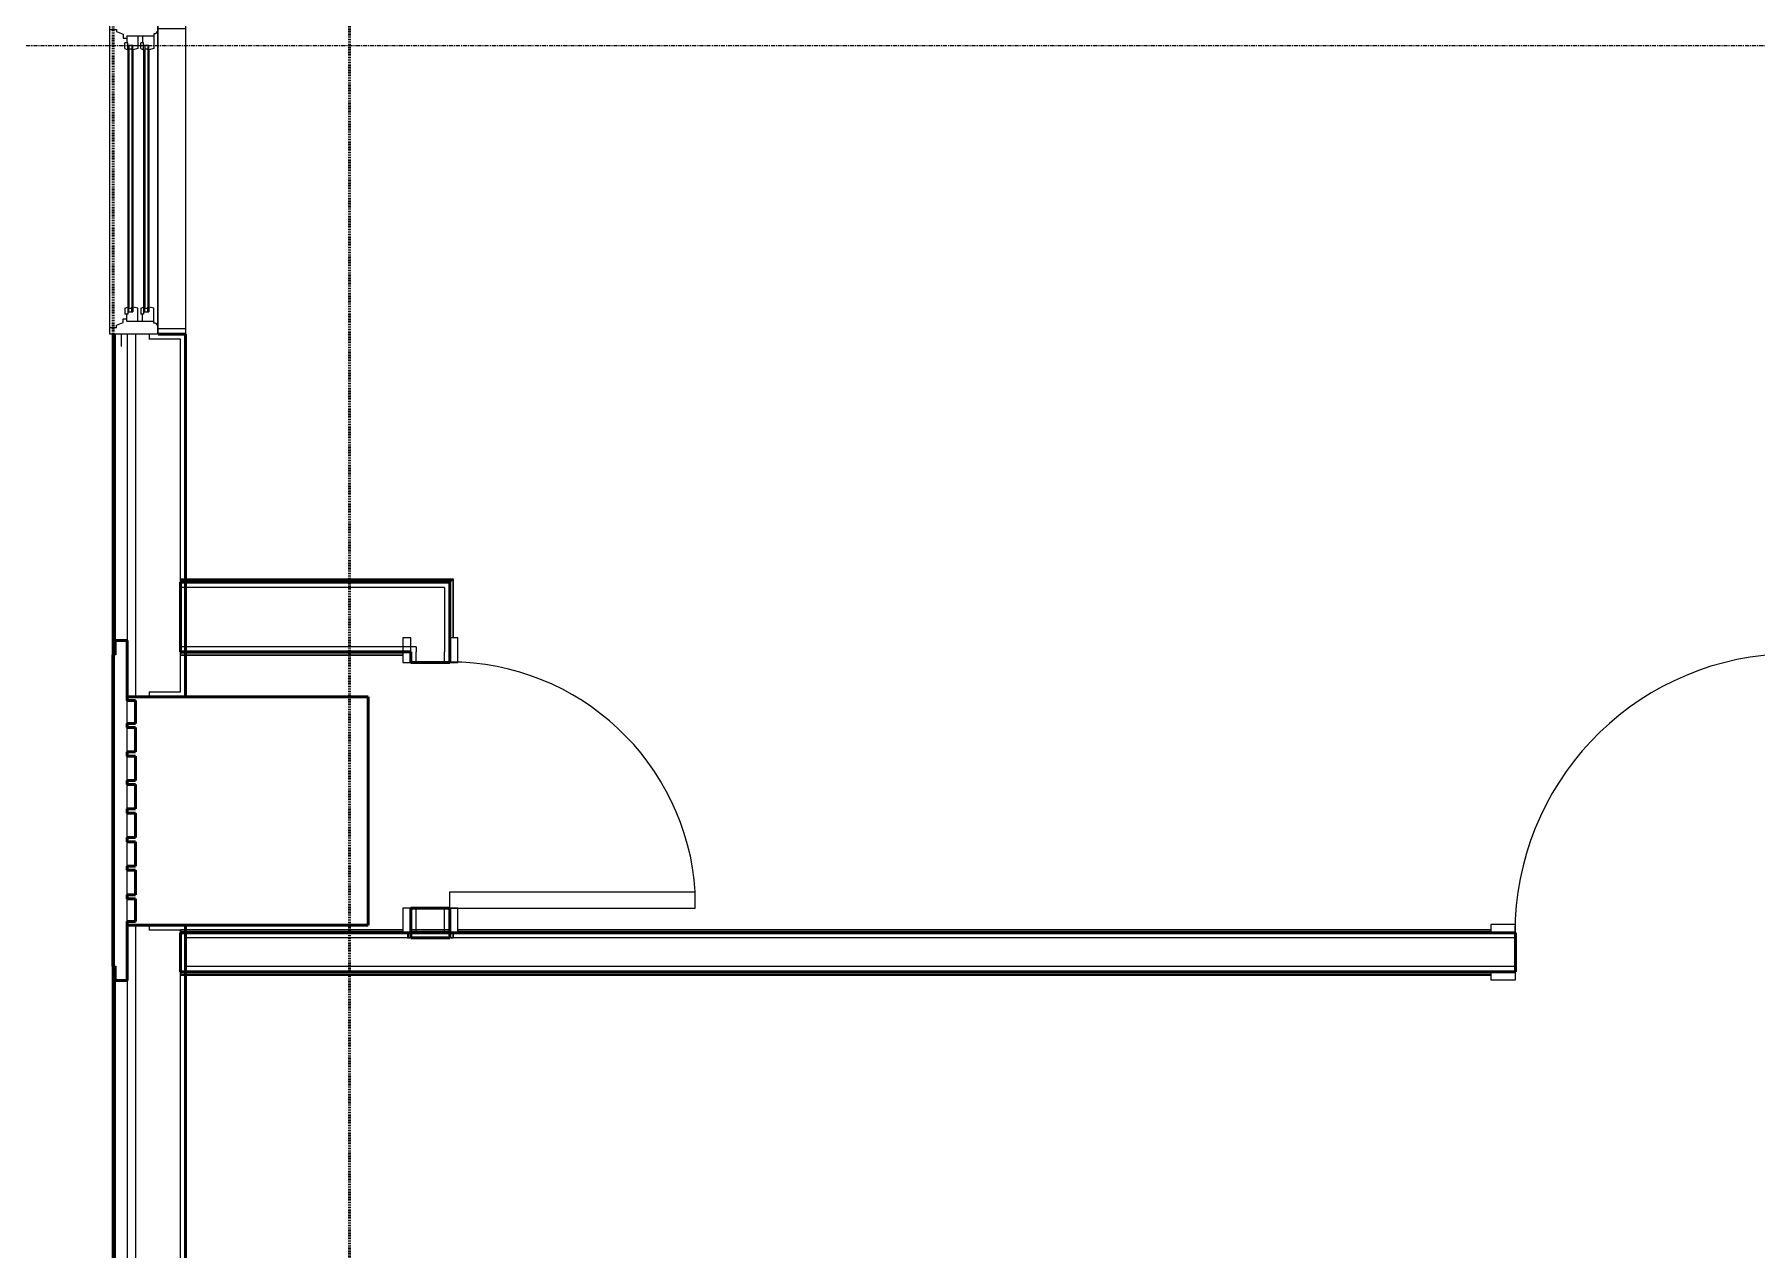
# Model space of a CAD drawing. Header units: inches. Extents: x -4235 to -464, y 9767 to 12344.
# Drawn here: x -3870.3 to -3659.9, y 10669.2 to 10817.6 of the extents above; entities that cross this region are included whole.
import ezdxf

# ---------------------------------------------------------------- set-up
doc = ezdxf.new("R2010")
doc.units = ezdxf.units.IN
doc.header["$MEASUREMENT"] = 0
doc.linetypes.add('Dash 1_16_', pattern=[0.125, 0.0625, -0.0625])
doc.linetypes.add('Grid Line 1_2_', pattern=[0.875, 0.5, -0.125, 0.125, -0.125])
for name, color, linetype, lineweight in [('0-1', 7, 'Continuous', 5), ('0-2', 254, 'Continuous', 9), ('A-DOOR-1', 7, 'Continuous', 9), ('A-DOOR-2', 130, 'Continuous', 20), ('A-DOOR-FRAM-1', 130, 'Continuous', 20), ('A-GENM', 5, 'Continuous', 9), ('A-GENM-5', 5, 'Continuous', 50), ('A-GLAZ-1', 151, 'Continuous', 9), ('A-GLAZ-2', 151, 'Continuous', 20), ('A-GLAZ-3', 151, 'Continuous', 50), ('A-WALL', 113, 'Continuous', 13), ('A-WALL-1', 250, 'Continuous', 50), ('A-WALL-2', 50, 'Continuous', 13), ('A-WALL-3', 10, 'Continuous', 9), ('A-WALL-4', 254, 'Continuous', 9), ('A-WALL-5', 7, 'Continuous', 9), ('A-WALL-6', 113, 'Continuous', 9), ('A-WALL-7', 113, 'Continuous', 50), ('C-PROP-LINE-1', 91, 'Dash 1_16_', 50), ('I-WALL-1', 250, 'Continuous', 50), ('I-WALL-2', 10, 'Continuous', 9), ('I-WALL-3', 254, 'Continuous', 9), ('I-WALL-4', 7, 'Continuous', 9), ('S-GRID-1', 1, 'Grid Line 1_2_', 9)]:
    doc.layers.add(name, color=color, linetype=linetype, lineweight=lineweight)

# ---------------------------------------------------------------- blocks, each defined once
blk = doc.blocks.new('Basic Wall _ INT - W4BØF - _5_8 GYP - 2X4 WOOD_BATT_ - 5_8 GYP_ - ___-2688274-BACKGROUND - 2ND FLOOR')
at = {"layer": 'A-WALL-3'}
for p, q in [((-3852.47, 10708.29), (-3852.47, 10708.22)), ((-3852.47, 10708.22), (-3852.47, 10708.17)), ((-3852.47, 10708.22), (-3851.85, 10708.22)), ((-3852.47, 10708.07), (-3852.47, 10708.17)), ((-3852.47, 10708.16), (-3852.47, 10708.08)), ((-3852.47, 10708), (-3852.47, 10708.07)), ((-3852.47, 10708.07), (-3852.47, 10708.01)), ((-3852.47, 10707.99), (-3852.47, 10708)), ((-3852.47, 10707.94), (-3852.47, 10707.99)), ((-3852.47, 10707.91), (-3852.47, 10707.94)), ((-3852.47, 10707.87), (-3852.47, 10707.91)), ((-3852.47, 10707.9), (-3852.47, 10707.87)), ((-3851.85, 10707.87), (-3852.47, 10707.87)), ((-3823.7, 10707.87), (-3825.32, 10707.87)), ((-3824.32, 10708.22), (-3819.57, 10708.22)), ((-3820.2, 10707.87), (-3823.7, 10707.87)), ((-3818.57, 10707.87), (-3820.2, 10707.87)), ((-3689.37, 10707.87), (-3692.37, 10707.87))]:
    blk.add_line(p, q, dxfattribs=at)
at = {"layer": 'A-WALL-4'}
for p, q in [((-3852.47, 10708.18), (-3852.47, 10708.29)), ((-3852.47, 10708.29), (-3851.85, 10708.29)), ((-3851.85, 10708), (-3852.47, 10708)), ((-3851.85, 10708.22), (-3825.32, 10708.22)), ((-3825.32, 10707.87), (-3851.85, 10707.87)), ((-3824.32, 10708.29), (-3819.57, 10708.29)), ((-3823.72, 10708), (-3824.32, 10708)), ((-3820.2, 10708), (-3823.7, 10708)), ((-3819.57, 10708), (-3820.17, 10708)), ((-3818.57, 10708.22), (-3692.37, 10708.22)), ((-3692.37, 10707.87), (-3818.57, 10707.87))]:
    blk.add_line(p, q, dxfattribs=at)
at = {"layer": 'A-WALL-5'}
for p, q in [((-3851.85, 10708.29), (-3825.32, 10708.29)), ((-3825.32, 10708), (-3851.85, 10708)), ((-3818.57, 10708.29), (-3692.37, 10708.29)), ((-3692.37, 10708), (-3818.57, 10708))]:
    blk.add_line(p, q, dxfattribs=at)
blk = doc.blocks.new('Basic Wall _ INT - W4BØF - _5_8 GYP - 2X4 WOOD_BATT_ - 5_8 GYP_ - ___-2688275-BACKGROUND - 2ND FLOOR')
at = {"layer": 'A-WALL-3'}
for p, q in [((-3852.47, 10703.12), (-3852.47, 10703.1)), ((-3852.47, 10703.08), (-3852.47, 10703.12)), ((-3851.85, 10703.12), (-3852.47, 10703.12)), ((-3852.47, 10703.06), (-3852.47, 10703.08)), ((-3852.47, 10703), (-3852.47, 10703.06)), ((-3852.47, 10702.83), (-3852.47, 10703)), ((-3852.47, 10703), (-3852.47, 10703)), ((-3852.47, 10702.98), (-3852.47, 10702.92)), ((-3852.47, 10702.92), (-3852.47, 10702.77)), ((-3852.47, 10702.71), (-3852.47, 10702.83)), ((-3852.47, 10702.77), (-3852.47, 10702.71)), ((-3852.47, 10702.77), (-3851.85, 10702.77)), ((-3689.37, 10703.12), (-3692.37, 10703.12))]:
    blk.add_line(p, q, dxfattribs=at)
at = {"layer": 'A-WALL-4'}
for p, q in [((-3852.47, 10703), (-3851.85, 10703)), ((-3852.47, 10702.71), (-3851.85, 10702.71)), ((-3692.37, 10703.12), (-3851.85, 10703.12)), ((-3851.85, 10702.77), (-3692.37, 10702.77))]:
    blk.add_line(p, q, dxfattribs=at)
at = {"layer": 'A-WALL-5'}
for p, q in [((-3851.85, 10703), (-3692.37, 10703)), ((-3851.85, 10702.71), (-3692.37, 10702.71))]:
    blk.add_line(p, q, dxfattribs=at)
blk = doc.blocks.new('SWING - SINGLE - FLUSH - 2-10 x 6-8 - PRIVACY-3199407-BACKGROUND - 2ND FLOOR')
at = {"layer": 'A-DOOR-1'}
blk.add_arc((17, 2.37), 34.07, 93.3657, 180, dxfattribs=at)
at = {"layer": 'A-DOOR-2'}
for p, q in [((15, 2.37), (15, 36.38)), ((17, 36.38), (15, 36.38)), ((17, 2.37), (17, 36.38)), ((17, 2.37), (15, 2.37))]:
    blk.add_line(p, q, dxfattribs=at)
at = {"layer": 'A-DOOR-FRAM-1'}
for p, q in [((-17, 3.37), (-20, 3.37)), ((-20, 3.37), (-20, 2.37)), ((-20, 2.37), (-17, 2.37)), ((-17, 2.37), (-17, 3.37)), ((20, 3.37), (17, 3.37)), ((17, 3.37), (17, 2.37)), ((17, 2.37), (20, 2.37)), ((20, 2.37), (20, 3.37)), ((-17, -2.38), (-20, -2.38)), ((-20, -2.38), (-20, -3.38)), ((-20, -3.38), (-17, -3.38)), ((-17, -3.38), (-17, -2.38)), ((20, -2.38), (17, -2.38)), ((17, -2.38), (17, -3.38)), ((17, -3.38), (20, -3.38)), ((20, -3.38), (20, -2.38))]:
    blk.add_line(p, q, dxfattribs=at)
blk = doc.blocks.new('Basic Wall _ INT - W8BØF - _5_8 GYP - 2X8 WOOD_BATT_ - 5_8 GYP_ - ___-2698709-BACKGROUND - 2ND FLOOR')
at = {"layer": 'I-WALL-2'}
for p, q in [((-3852.47, 10742.17), (-3852.47, 10742.15)), ((-3852.47, 10742.13), (-3852.47, 10742.17)), ((-3851.85, 10742.17), (-3852.47, 10742.17)), ((-3852.47, 10742.04), (-3852.47, 10742.13)), ((-3852.47, 10741.76), (-3852.47, 10742.04)), ((-3852.47, 10742.03), (-3852.47, 10741.97)), ((-3852.47, 10741.96), (-3852.47, 10741.82)), ((-3852.47, 10741.82), (-3852.47, 10741.76)), ((-3852.47, 10741.82), (-3851.85, 10741.82))]:
    blk.add_line(p, q, dxfattribs=at)
at = {"layer": 'I-WALL-3'}
for p, q in [((-3852.47, 10742.04), (-3851.85, 10742.04)), ((-3852.47, 10741.76), (-3851.85, 10741.76)), ((-3825.32, 10742.17), (-3851.85, 10742.17)), ((-3851.85, 10741.82), (-3825.32, 10741.82))]:
    blk.add_line(p, q, dxfattribs=at)
at = {"layer": 'I-WALL-4'}
for p, q in [((-3851.85, 10742.04), (-3825.32, 10742.04)), ((-3851.85, 10741.76), (-3825.32, 10741.76))]:
    blk.add_line(p, q, dxfattribs=at)
blk = doc.blocks.new('Basic Wall _ INT - W8BØF - _5_8 GYP - 2X8 WOOD_BATT_ - 5_8 GYP_ - ___-2703910-BACKGROUND - 2ND FLOOR')
at = {"layer": 'I-WALL-2'}
for p, q in [((-3852.47, 10750.79), (-3852.47, 10751.08)), ((-3852.47, 10751.08), (-3852.47, 10751.02)), ((-3852.47, 10751.02), (-3852.47, 10750.87)), ((-3852.47, 10751.02), (-3851.85, 10751.02)), ((-3852.47, 10750.87), (-3852.47, 10750.81)), ((-3852.47, 10750.71), (-3852.47, 10750.79)), ((-3852.47, 10750.67), (-3852.47, 10750.71)), ((-3852.47, 10750.69), (-3852.47, 10750.67)), ((-3851.85, 10750.67), (-3852.47, 10750.67)), ((-3819.57, 10750.67), (-3819.55, 10750.69)), ((-3819.43, 10750.81), (-3819.37, 10750.87)), ((-3819.37, 10750.87), (-3819.22, 10751.02)), ((-3819.22, 10751.02), (-3819.16, 10751.08))]:
    blk.add_line(p, q, dxfattribs=at)
at = {"layer": 'I-WALL-3'}
for p, q in [((-3852.47, 10751.08), (-3851.85, 10751.08)), ((-3851.85, 10750.79), (-3852.47, 10750.79)), ((-3851.85, 10751.02), (-3819.22, 10751.02)), ((-3819.57, 10750.67), (-3851.85, 10750.67))]:
    blk.add_line(p, q, dxfattribs=at)
at = {"layer": 'I-WALL-4'}
for p, q in [((-3851.85, 10751.08), (-3819.16, 10751.08)), ((-3819.45, 10750.79), (-3851.85, 10750.79)), ((-3819.53, 10750.71), (-3819.57, 10750.67))]:
    blk.add_line(p, q, dxfattribs=at)
at = {"layer": 'I-WALL-4', "flags": 128}
for points in [[(-3819.45, 10750.79), (-3819.45, 10750.79), (-3819.46, 10750.78), (-3819.47, 10750.77), (-3819.49, 10750.75), (-3819.51, 10750.73), (-3819.53, 10750.71)], [(-3819.16, 10751.08), (-3819.28, 10750.96), (-3819.37, 10750.87), (-3819.43, 10750.81), (-3819.45, 10750.79)]]:
    blk.add_lwpolyline(points, dxfattribs=at)
blk = doc.blocks.new('Basic Wall _ INT - W4BØF - _5_8 GYP - 2X4 WOOD_BATT_ - 5_8 GYP_ - ___-2685688-BACKGROUND - 2ND FLOOR')
at = {"layer": 'A-WALL-3'}
for p, q in [((-3824.67, 10707.87), (-3824.67, 10707.25)), ((-3824.32, 10707.25), (-3824.32, 10707.87)), ((-3824.45, 10707.25), (-3824.74, 10707.25)), ((-3824.74, 10707.25), (-3824.67, 10707.25)), ((-3824.67, 10707.25), (-3824.53, 10707.25)), ((-3824.53, 10707.25), (-3824.46, 10707.25)), ((-3824.37, 10707.25), (-3824.45, 10707.25)), ((-3824.32, 10707.25), (-3824.37, 10707.25)), ((-3824.35, 10707.25), (-3824.32, 10707.25))]:
    blk.add_line(p, q, dxfattribs=at)
at = {"layer": 'A-WALL-4'}
for p, q in [((-3824.74, 10707.87), (-3824.74, 10707.25)), ((-3824.45, 10707.87), (-3824.45, 10707.25))]:
    blk.add_line(p, q, dxfattribs=at)
blk = doc.blocks.new('Basic Wall _ INT - W4BØF - _5_8 GYP - 2X4 WOOD_BATT_ - 5_8 GYP_ - ___-2685689-BACKGROUND - 2ND FLOOR')
at = {"layer": 'A-WALL-3'}
for p, q in [((-3819.55, 10750.69), (-3819.57, 10750.67)), ((-3819.37, 10750.87), (-3819.43, 10750.81)), ((-3819.22, 10751.02), (-3819.37, 10750.87)), ((-3819.16, 10751.08), (-3819.22, 10751.02)), ((-3819.57, 10740.87), (-3819.57, 10743.87)), ((-3819.57, 10707.25), (-3819.57, 10707.87)), ((-3819.22, 10707.87), (-3819.22, 10707.25)), ((-3819.57, 10707.25), (-3819.55, 10707.25)), ((-3819.53, 10707.25), (-3819.57, 10707.25)), ((-3819.45, 10707.25), (-3819.53, 10707.25)), ((-3819.16, 10707.25), (-3819.45, 10707.25)), ((-3819.43, 10707.25), (-3819.37, 10707.25)), ((-3819.37, 10707.25), (-3819.22, 10707.25)), ((-3819.22, 10707.25), (-3819.16, 10707.25))]:
    blk.add_line(p, q, dxfattribs=at)
at = {"layer": 'A-WALL-4'}
for p, q in [((-3819.57, 10743.87), (-3819.57, 10750.67)), ((-3819.22, 10751.02), (-3819.22, 10743.87)), ((-3819.45, 10707.25), (-3819.45, 10707.87)), ((-3819.16, 10707.87), (-3819.16, 10707.25))]:
    blk.add_line(p, q, dxfattribs=at)
at = {"layer": 'A-WALL-5'}
for p, q in [((-3819.57, 10750.67), (-3819.53, 10750.71)), ((-3819.45, 10743.87), (-3819.45, 10750.79)), ((-3819.16, 10751.08), (-3819.16, 10743.87))]:
    blk.add_line(p, q, dxfattribs=at)
at = {"layer": 'A-WALL-5', "flags": 128}
for points in [[(-3819.53, 10750.71), (-3819.51, 10750.73), (-3819.49, 10750.75), (-3819.47, 10750.77), (-3819.46, 10750.78), (-3819.45, 10750.79), (-3819.45, 10750.79)], [(-3819.45, 10750.79), (-3819.43, 10750.81), (-3819.37, 10750.87), (-3819.28, 10750.96), (-3819.16, 10751.08)]]:
    blk.add_lwpolyline(points, dxfattribs=at)
blk = doc.blocks.new('SWING - SINGLE - FLUSH - 30_ x 80_ - MAGIC PAK DOOR - ACOUSTICAL SEAL-3199413-BACKGROUND - 2ND FLOOR')
at = {"layer": 'A-DOOR-1'}
blk.add_arc((15, 2.375), 30.067, 93.81407, 180, dxfattribs=at)
at = {"layer": 'A-DOOR-2'}
for p, q in [((13, 2.375), (13, 32.375)), ((15, 32.375), (13, 32.375)), ((15, 2.375), (15, 32.375)), ((15, 2.375), (13, 2.375))]:
    blk.add_line(p, q, dxfattribs=at)
at = {"layer": 'A-DOOR-FRAM-1'}
for p, q in [((-15, 3.375), (-18, 3.375)), ((-18, 3.375), (-18, 2.375)), ((-18, 2.375), (-15, 2.375)), ((-15, 2.375), (-15, 3.375)), ((18, 3.375), (15, 3.375)), ((15, 3.375), (15, 2.375)), ((15, 2.375), (18, 2.375)), ((18, 2.375), (18, 3.375)), ((-15, -2.375), (-18, -2.375)), ((-18, -2.375), (-18, -3.375)), ((-18, -3.375), (-15, -3.375)), ((-15, -3.375), (-15, -2.375)), ((18, -2.375), (15, -2.375)), ((15, -2.375), (15, -3.375)), ((15, -3.375), (18, -3.375)), ((18, -3.375), (18, -2.375))]:
    blk.add_line(p, q, dxfattribs=at)
blk = doc.blocks.new('CTR - 1st Phase - Unit Layouts_rvt-1-BACKGROUND - 2ND FLOOR')
at = {"layer": 'A-WALL-1'}
for p, q in [((-3824.32, 10742.17), (-3824.32, 10740.87)), ((-3819.57, 10740.87), (-3819.57, 10742.17)), ((-3824.32, 10740.87), (-3819.57, 10740.87)), ((-3824.32, 10710.87), (-3824.32, 10707.25)), ((-3819.57, 10710.87), (-3824.32, 10710.87)), ((-3819.57, 10707.25), (-3819.57, 10710.87)), ((-3689.37, 10707.87), (-3852.47, 10707.87)), ((-3852.47, 10707.87), (-3852.47, 10707.25)), ((-3689.37, 10703.12), (-3689.37, 10707.87)), ((-3852.47, 10707.25), (-3852.47, 10703.75)), ((-3824.32, 10707.25), (-3823.7, 10707.25)), ((-3823.7, 10707.25), (-3820.2, 10707.25)), ((-3820.2, 10707.25), (-3819.57, 10707.25)), ((-3852.47, 10703.75), (-3852.47, 10703.12)), ((-3852.47, 10703.12), (-3689.37, 10703.12))]:
    blk.add_line(p, q, dxfattribs=at)
at = {"layer": 'A-WALL-2'}
for p, q in [((-3820.2, 10750.04), (-3852.47, 10750.04)), ((-3820.2, 10750.04), (-3820.2, 10742.79)), ((-3823.7, 10742.79), (-3852.47, 10742.79)), ((-3823.7, 10742.79), (-3823.7, 10742.17)), ((-3823.7, 10740.87), (-3823.7, 10742.17)), ((-3820.2, 10742.79), (-3820.2, 10742.17)), ((-3820.2, 10740.87), (-3820.2, 10742.17)), ((-3823.7, 10707.87), (-3823.7, 10710.87)), ((-3820.2, 10707.87), (-3820.2, 10710.87)), ((-3823.7, 10707.87), (-3820.2, 10707.87)), ((-3851.85, 10707.25), (-3851.85, 10703.75)), ((-3689.37, 10707.25), (-3851.85, 10707.25)), ((-3689.37, 10703.75), (-3851.85, 10703.75))]:
    blk.add_line(p, q, dxfattribs=at)
at = {"layer": 'A-WALL-3'}
for p, q in [((-3819.57, 10740.87), (-3819.57, 10742.17)), ((-3852.47, 10703.12), (-3852.47, 10707.87)), ((-3851.85, 10707.87), (-3852.47, 10707.87)), ((-3825.32, 10707.87), (-3851.85, 10707.87)), ((-3824.74, 10707.87), (-3825.32, 10707.87)), ((-3824.62, 10707.87), (-3824.72, 10707.87)), ((-3824.53, 10707.87), (-3824.6, 10707.87)), ((-3824.47, 10707.87), (-3824.52, 10707.87)), ((-3823.7, 10707.87), (-3824.32, 10707.87)), ((-3824.32, 10707.87), (-3824.32, 10707.25)), ((-3820.2, 10707.87), (-3823.7, 10707.87)), ((-3819.57, 10707.87), (-3820.2, 10707.87)), ((-3819.57, 10707.25), (-3819.57, 10707.87)), ((-3819.37, 10707.87), (-3819.42, 10707.87)), ((-3819.28, 10707.87), (-3819.36, 10707.87)), ((-3819.16, 10707.87), (-3819.26, 10707.87)), ((-3818.57, 10707.87), (-3819.16, 10707.87)), ((-3692.37, 10707.87), (-3818.57, 10707.87)), ((-3689.37, 10707.87), (-3692.37, 10707.87)), ((-3819.57, 10707.25), (-3824.32, 10707.25)), ((-3852.47, 10703.12), (-3851.85, 10703.12)), ((-3851.85, 10703.12), (-3692.37, 10703.12)), ((-3692.37, 10703.12), (-3689.37, 10703.12))]:
    blk.add_line(p, q, dxfattribs=at)
at = {"layer": 'A-WALL-4'}
for p, q in [((-3819.57, 10740.87), (-3824.32, 10740.87)), ((-3824.32, 10710.87), (-3819.57, 10710.87)), ((-3689.37, 10707.87), (-3689.37, 10703.12))]:
    blk.add_line(p, q, dxfattribs=at)
at = {"layer": 'I-WALL-1'}
for p, q in [((-3819.57, 10750.67), (-3852.47, 10750.67)), ((-3852.47, 10750.67), (-3852.47, 10742.17)), ((-3819.57, 10750.04), (-3819.57, 10750.67)), ((-3819.57, 10742.17), (-3819.57, 10750.04)), ((-3852.47, 10742.17), (-3824.32, 10742.17))]:
    blk.add_line(p, q, dxfattribs=at)
at = {"layer": 'I-WALL-2'}
for p, q in [((-3852.47, 10742.17), (-3852.47, 10750.67)), ((-3851.85, 10750.67), (-3852.47, 10750.67)), ((-3819.57, 10750.67), (-3851.85, 10750.67)), ((-3819.57, 10750.67), (-3819.57, 10743.87)), ((-3819.57, 10743.87), (-3819.57, 10742.17)), ((-3852.47, 10742.17), (-3851.85, 10742.17)), ((-3851.85, 10742.17), (-3825.32, 10742.17))]:
    blk.add_line(p, q, dxfattribs=at)
at = {"layer": '0-2'}
for name, p in [('Basic Wall _ INT - W8BØF - _5_8 GYP - 2X8 WOOD_BATT_ - 5_8 GYP_ - ___-2703910-BACKGROUND - 2ND FLOOR', (0, 0)), ('Basic Wall _ INT - W4BØF - _5_8 GYP - 2X4 WOOD_BATT_ - 5_8 GYP_ - ___-2685689-BACKGROUND - 2ND FLOOR', (0, 0)), ('Basic Wall _ INT - W8BØF - _5_8 GYP - 2X8 WOOD_BATT_ - 5_8 GYP_ - ___-2698709-BACKGROUND - 2ND FLOOR', (0, 0)), ('SWING - SINGLE - FLUSH - 2-10 x 6-8 - PRIVACY-3199407-BACKGROUND - 2ND FLOOR', (-3672.37, 10705.5)), ('Basic Wall _ INT - W4BØF - _5_8 GYP - 2X4 WOOD_BATT_ - 5_8 GYP_ - ___-2688274-BACKGROUND - 2ND FLOOR', (0, 0)), ('Basic Wall _ INT - W4BØF - _5_8 GYP - 2X4 WOOD_BATT_ - 5_8 GYP_ - ___-2685688-BACKGROUND - 2ND FLOOR', (0, 0)), ('Basic Wall _ INT - W4BØF - _5_8 GYP - 2X4 WOOD_BATT_ - 5_8 GYP_ - ___-2688275-BACKGROUND - 2ND FLOOR', (0, 0))]:
    blk.add_blockref(name, p, dxfattribs=at)
at = {"layer": '0-2', "rotation": 269.9999999999971}
blk.add_blockref('SWING - SINGLE - FLUSH - 30_ x 80_ - MAGIC PAK DOOR - ACOUSTICAL SEAL-3199413-BACKGROUND - 2ND FLOOR', (-3821.95, 10725.87), dxfattribs=at)
blk = doc.blocks.new('Window-Double_Hung-Andersen-400_Series-Tilt_Wash - DOUBLE HUNG - REVERSE COTTAGE - 2ND FLOOR-2888466-BACKGROUND - 2ND FLOOR')
at = {"layer": 'A-GLAZ-1'}
for p, q in [((-18.95, 4.44), (18.95, 4.44)), ((-18.95, 1.06), (-18.95, 4.44)), ((-18.32, 1.06), (-18.32, 4.44)), ((18.32, 1.06), (18.32, 4.44)), ((18.95, 4.44), (18.95, 1.06)), ((-19.01, 2.44), (-19.01, 3.94)), ((-19.01, 3.94), (-18.95, 3.94)), ((-18.95, 2.44), (-19.01, 2.44)), ((18.95, 3.94), (19.01, 3.94)), ((19.01, 2.44), (18.95, 2.44)), ((19.01, 3.94), (19.01, 2.44)), ((18.95, 1.06), (-18.95, 1.06)), ((-16.29, -0.19), (-15.7, -0.19)), ((-16.29, -0.56), (-15.7, -0.56)), ((-15.82, -0.56), (-15.82, -0.19)), ((-15.7, -0.06), (15.7, -0.06)), ((-15.7, -0.19), (15.7, -0.19)), ((-15.7, -0.56), (15.7, -0.56)), ((-15.7, -0.69), (15.7, -0.69)), ((-15.7, -2), (15.7, -2)), ((16.29, -0.19), (15.7, -0.19)), ((16.29, -0.56), (15.7, -0.56)), ((15.82, -0.56), (15.82, -0.19)), ((-16.29, -2.13), (-15.7, -2.13)), ((-16.29, -2.5), (-15.7, -2.5)), ((-15.82, -2.5), (-15.82, -2.13)), ((-15.7, -2.13), (15.7, -2.13)), ((-15.7, -2.5), (15.7, -2.5)), ((-15.7, -2.63), (15.7, -2.63)), ((16.29, -2.13), (15.7, -2.13)), ((16.29, -2.5), (15.7, -2.5)), ((15.82, -2.5), (15.82, -2.13))]:
    blk.add_line(p, q, dxfattribs=at)
at = {"layer": 'A-GLAZ-2'}
for p, q in [((-19.01, 1.06), (19.01, 1.06)), ((-19.01, -4.81), (-19.01, 1.06)), ((-17.67, 0.78), (-18, 1.06)), ((-17.67, 0.78), (-17.67, 0.56)), ((-17.67, 0.56), (-15.86, 0.56)), ((-17.42, -2.75), (-17.42, 0.56)), ((-15.86, 0.56), (-15.7, -0.06)), ((15.86, 0.56), (15.7, -0.06)), ((17.67, 0.56), (15.86, 0.56)), ((17.42, -2.75), (17.42, 0.56)), ((17.67, 0.78), (18, 1.06)), ((17.67, 0.78), (17.67, 0.56)), ((19.01, 1.06), (19.01, -4.81)), ((-17.42, -0.81), (-16.57, -0.81)), ((-17.42, -1.38), (-15.86, -1.38)), ((-16.57, -0.69), (-16.57, -1.03)), ((-15.7, -0.69), (-16.57, -0.69)), ((-15.86, -1.03), (-16.57, -1.03)), ((-16.29, -0.69), (-16.29, -0.06)), ((-15.7, -0.06), (-16.29, -0.06)), ((-16.29, -2.63), (-16.29, -2)), ((-15.7, -2), (-16.29, -2)), ((-15.86, -1.03), (-15.7, -0.69)), ((-15.86, -1.38), (-15.7, -2)), ((15.7, -0.06), (16.29, -0.06)), ((15.86, -1.03), (15.7, -0.69)), ((15.7, -0.69), (16.57, -0.69)), ((15.86, -1.38), (15.7, -2)), ((15.7, -2), (16.29, -2)), ((15.86, -1.03), (16.57, -1.03)), ((17.42, -1.38), (15.86, -1.38)), ((16.29, -0.69), (16.29, -0.06)), ((16.29, -2.63), (16.29, -2)), ((16.57, -0.69), (16.57, -1.03)), ((17.42, -0.81), (16.57, -0.81)), ((-19.01, -3.44), (-20.51, -3.44)), ((-18.2, -4), (-17.92, -4)), ((-18.2, -4.81), (-18.2, -4)), ((-17.92, -4), (-17.61, -3.19)), ((-17.61, -3.19), (-17.14, -3.19)), ((-17.42, -2.75), (-16.57, -2.75)), ((-17.14, -3.19), (-17.14, -2.75)), ((-16.57, -2.63), (-16.57, -2.97)), ((-15.7, -2.63), (-16.57, -2.63)), ((-15.86, -2.97), (-16.57, -2.97)), ((-15.86, -2.97), (-15.7, -2.63)), ((15.86, -2.97), (15.7, -2.63)), ((15.7, -2.63), (16.57, -2.63)), ((15.86, -2.97), (16.57, -2.97)), ((16.57, -2.63), (16.57, -2.97)), ((17.42, -2.75), (16.57, -2.75)), ((17.14, -3.19), (17.14, -2.75)), ((17.61, -3.19), (17.14, -3.19)), ((17.92, -4), (17.61, -3.19)), ((18.2, -4), (17.92, -4)), ((18.2, -4.81), (18.2, -4)), ((19.01, -3.44), (20.51, -3.44)), ((19.01, -4.81), (-19.01, -4.81))]:
    blk.add_line(p, q, dxfattribs=at)
blk = doc.blocks.new('V-Series_EWC4_SPVU_RFA_2015 - 2ND AND 3RD FLOOR-2226480-BACKGROUND - 2ND FLOOR')
at = {"layer": 'A-GENM'}
for p, q in [((-3858.97, 11732.03), (-3858.97, 11734.83)), ((-3858.97, 11728.55), (-3858.97, 11731.53)), ((-3858.97, 11725.06), (-3858.97, 11728.05)), ((-3858.97, 11721.58), (-3858.97, 11724.56)), ((-3858.97, 11718.09), (-3858.97, 11721.08)), ((-3858.97, 11714.61), (-3858.97, 11717.59)), ((-3858.97, 11711.12), (-3858.97, 11714.11)), ((-3858.97, 11707.83), (-3858.97, 11710.62))]:
    blk.add_line(p, q, dxfattribs=at)
at = {"layer": 'A-GENM-5'}
for p, q in [((-3829.54, 11735.26), (-3858.97, 11735.26)), ((-3858.97, 11735.26), (-3858.97, 11734.83)), ((-3858.97, 11734.83), (-3857.97, 11734.83)), ((-3857.97, 11734.83), (-3857.97, 11732.03)), ((-3829.54, 11707.39), (-3829.54, 11735.26)), ((-3857.97, 11732.03), (-3858.97, 11732.03)), ((-3858.97, 11732.03), (-3858.97, 11731.53)), ((-3858.97, 11731.53), (-3857.97, 11731.53)), ((-3857.97, 11731.53), (-3857.97, 11728.55)), ((-3857.97, 11728.55), (-3858.97, 11728.55)), ((-3858.97, 11728.55), (-3858.97, 11728.05)), ((-3858.97, 11728.05), (-3857.97, 11728.05)), ((-3857.97, 11728.05), (-3857.97, 11725.06)), ((-3857.97, 11725.06), (-3858.97, 11725.06)), ((-3858.97, 11725.06), (-3858.97, 11724.56)), ((-3858.97, 11724.56), (-3857.97, 11724.56)), ((-3857.97, 11724.56), (-3857.97, 11721.58)), ((-3857.97, 11721.58), (-3858.97, 11721.58)), ((-3858.97, 11721.58), (-3858.97, 11721.08)), ((-3858.97, 11721.08), (-3857.97, 11721.08)), ((-3857.97, 11721.08), (-3857.97, 11718.09)), ((-3857.97, 11718.09), (-3858.97, 11718.09)), ((-3858.97, 11718.09), (-3858.97, 11717.59)), ((-3858.97, 11717.59), (-3857.97, 11717.59)), ((-3857.97, 11717.59), (-3857.97, 11714.61)), ((-3857.97, 11714.61), (-3858.97, 11714.61)), ((-3858.97, 11714.61), (-3858.97, 11714.11)), ((-3858.97, 11714.11), (-3857.97, 11714.11)), ((-3857.97, 11714.11), (-3857.97, 11711.12)), ((-3857.97, 11711.12), (-3858.97, 11711.12)), ((-3858.97, 11711.12), (-3858.97, 11710.62)), ((-3858.97, 11710.62), (-3857.97, 11710.62)), ((-3857.97, 11710.62), (-3857.97, 11707.83)), ((-3857.97, 11707.83), (-3858.97, 11707.83)), ((-3858.97, 11707.83), (-3858.97, 11707.39)), ((-3858.97, 11707.39), (-3829.54, 11707.39))]:
    blk.add_line(p, q, dxfattribs=at)
blk = doc.blocks.new('Perforated Panel at Magic-Pak - hvac panel - 2nd floor 2-2702973-BACKGROUND - 2ND FLOOR')
at = {"layer": 'A-GLAZ-3'}
for p, q in [((19.01, 4.44), (-19.01, 4.44)), ((-19.01, 4.44), (-19.01, 4.37)), ((-19.01, 4.37), (19.01, 4.37)), ((19.01, 4.37), (19.01, 4.44))]:
    blk.add_line(p, q, dxfattribs=at)
blk = doc.blocks.new('Family - ___-2835860-BACKGROUND - 2ND FLOOR')
at = {"layer": 'C-PROP-LINE-1'}
blk.add_line((-3860.72, 9980.19), (-3860.72, 11434.39), dxfattribs=at)
blk = doc.blocks.new('Family - ___-2835903-BACKGROUND - 2ND FLOOR')
at = {"layer": 'C-PROP-LINE-1'}
blk.add_line((-3831.82, 10009.09), (-3831.82, 12089.69), dxfattribs=at)
blk = doc.blocks.new('Family - ___-2835932-BACKGROUND - 2ND FLOOR')
at = {"layer": 'C-PROP-LINE-1'}
blk.add_line((-3860.72, 9980.19), (-3860.72, 12118.59), dxfattribs=at)

msp = doc.modelspace()

# ---------------------------------------------------------------- linework, layer by layer
at = {"layer": 'A-WALL'}
for p, q in [((-3860.47, 10780.97), (-3860.47, 10743.56)), ((-3858.97, 10780.97), (-3858.97, 10743.56)), ((-3857.97, 10780.97), (-3857.97, 10736.68)), ((-3856.29, 10780.97), (-3856.29, 10780.34)), ((-3852.47, 10780.34), (-3856.29, 10780.34)), ((-3852.47, 10737.3), (-3852.47, 10780.34)), ((-3856.29, 10737.3), (-3856.29, 10736.68)), ((-3856.29, 10737.3), (-3852.47, 10737.3)), ((-3857.97, 10708.8), (-3857.97, 10665.2)), ((-3856.29, 10708.8), (-3856.29, 10708.18)), ((-3852.47, 10708.18), (-3856.29, 10708.18)), ((-3852.47, 10665.83), (-3852.47, 10708.18)), ((-3860.47, 10702.04), (-3860.47, 10665.2)), ((-3858.97, 10702.04), (-3858.97, 10665.2))]:
    msp.add_line(p, q, dxfattribs=at)
at = {"layer": 'A-WALL-6'}
msp.add_line((-3851.85, 10781.03), (-3851.85, 10780.97), dxfattribs=at)
at = {"layer": 'A-WALL-7'}
for p, q in [((-3860.72, 10780.97), (-3860.72, 10741.81)), ((-3851.85, 10780.97), (-3855.22, 10780.97)), ((-3851.85, 10736.68), (-3851.85, 10780.97)), ((-3860.47, 10741.81), (-3860.47, 10743.56)), ((-3860.47, 10743.56), (-3858.97, 10743.56)), ((-3858.97, 10743.56), (-3858.97, 10736.68)), ((-3860.72, 10741.81), (-3860.47, 10741.81)), ((-3858.97, 10736.68), (-3851.85, 10736.68)), ((-3851.85, 10708.8), (-3858.97, 10708.8)), ((-3858.97, 10708.8), (-3858.97, 10702.04)), ((-3851.85, 10665.2), (-3851.85, 10708.8)), ((-3860.47, 10703.79), (-3860.72, 10703.79)), ((-3860.72, 10703.79), (-3860.72, 10665.2)), ((-3860.47, 10702.04), (-3860.47, 10703.79)), ((-3858.97, 10702.04), (-3860.47, 10702.04))]:
    msp.add_line(p, q, dxfattribs=at)
at = {"layer": 'S-GRID-1'}
msp.add_line((-464.45, 10816.19), (-4185.7, 10816.19), dxfattribs=at)

# ---------------------------------------------------------------- block references
at = {"layer": '0-1'}
msp.add_blockref('CTR - 1st Phase - Unit Layouts_rvt-1-BACKGROUND - 2ND FLOOR', (0, 0), dxfattribs=at)
at = {"layer": 'A-GENM'}
msp.add_blockref('V-Series_EWC4_SPVU_RFA_2015 - 2ND AND 3RD FLOOR-2226480-BACKGROUND - 2ND FLOOR', (0, -998.59), dxfattribs=at)
at = {"layer": 'A-GLAZ-1'}
for name, p, rotation in [('Window-Double_Hung-Andersen-400_Series-Tilt_Wash - DOUBLE HUNG - REVERSE COTTAGE - 2ND FLOOR-2888466-BACKGROUND - 2ND FLOOR', (-3856.29, 10799.98), 269.9999999999999), ('Perforated Panel at Magic-Pak - hvac panel - 2nd floor 2-2702973-BACKGROUND - 2ND FLOOR', (-3856.29, 10722.8), 89.99999999999991)]:
    msp.add_blockref(name, p, dxfattribs=dict(at, rotation=rotation))
at = {"layer": 'C-PROP-LINE-1'}
for name in ['Family - ___-2835860-BACKGROUND - 2ND FLOOR', 'Family - ___-2835932-BACKGROUND - 2ND FLOOR', 'Family - ___-2835903-BACKGROUND - 2ND FLOOR']:
    msp.add_blockref(name, (0, 0), dxfattribs=at)

doc.saveas('drawing.dxf')
